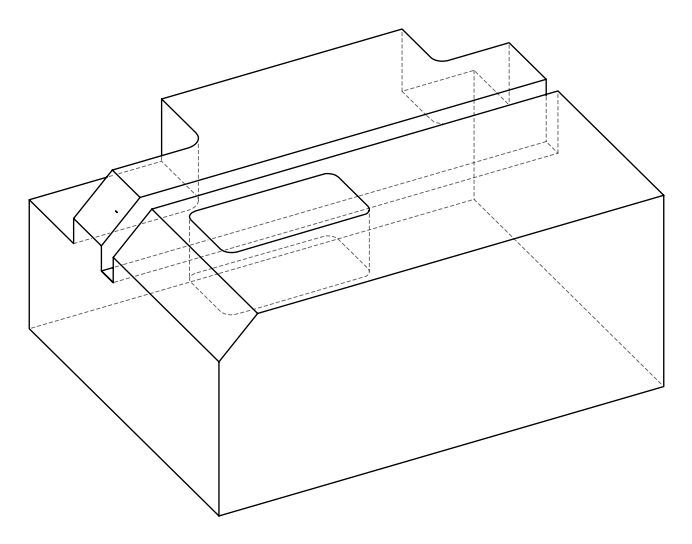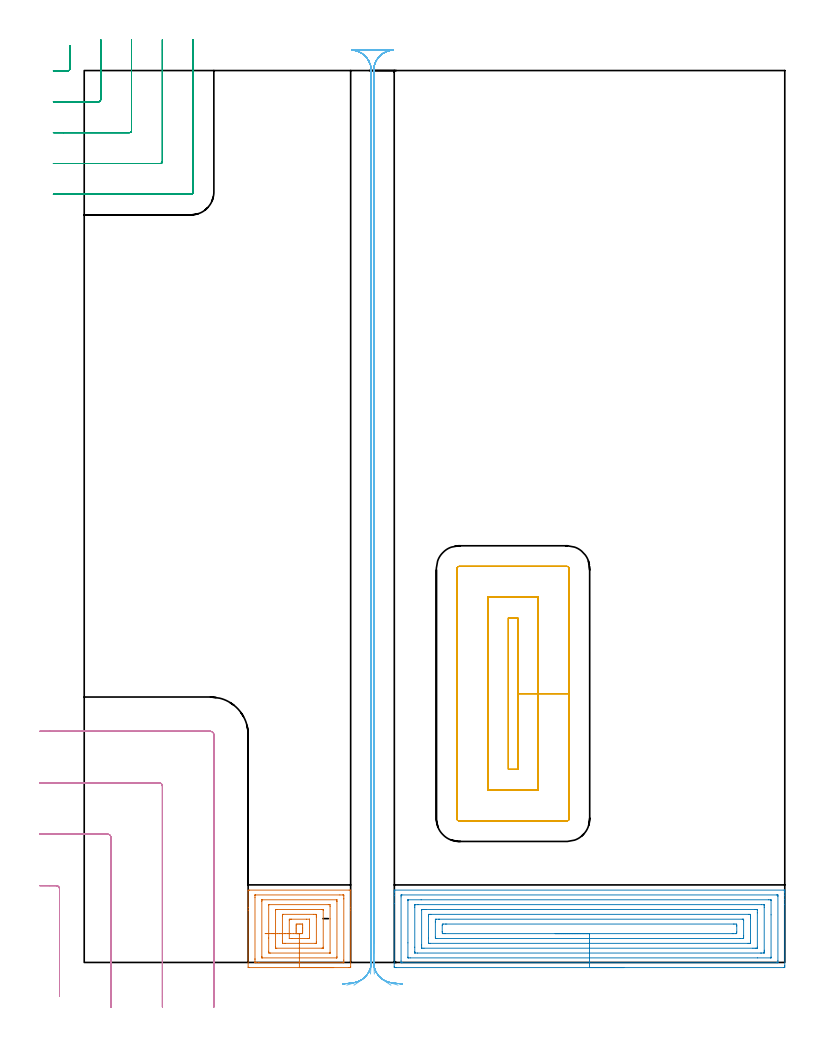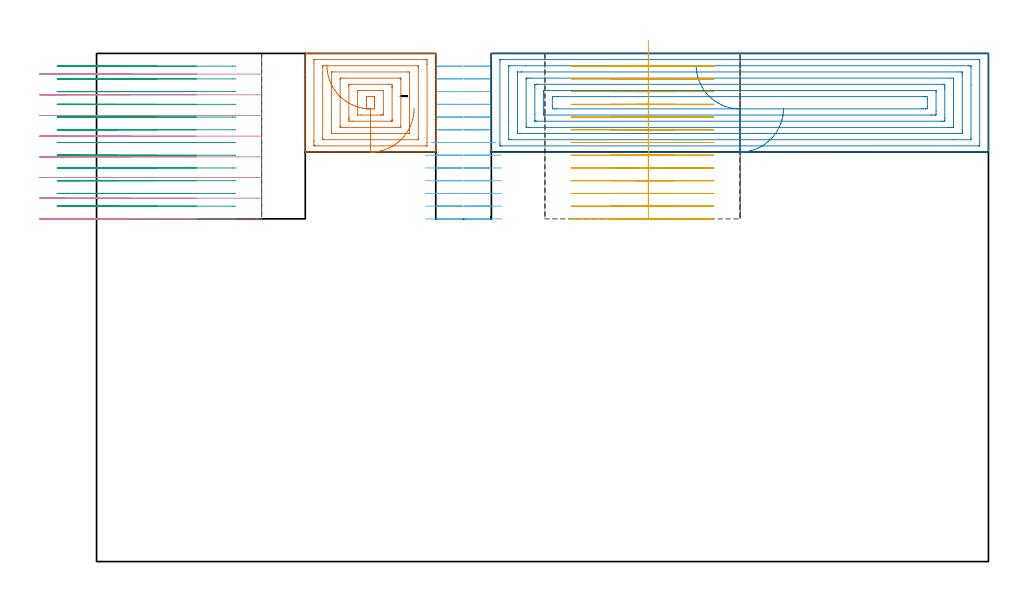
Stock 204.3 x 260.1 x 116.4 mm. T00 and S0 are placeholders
(PLAN: 6 operations, 3 tool changes, 52.4 min)
(1 AREA_MILL | FG_CHAMFER_SURFACE | UGT0205_001 | 2.35 min | 11789 mm3)
(2 AREA_MILL_1 | FG_CHAMFER_SURFACE_1 | UGT0205_001 | 7.72 min | 30004 mm3)
(3 MILL_CORNER_NOTCH_RECTANGULAR | CORNER_NOTCH_RECTANGULAR | NXT0201_011 | Follow Part, ap 3, ae 75% | 7.98 min | 59957 mm3)
(4 MILL_CORNER_NOTCH_RECTANGULAR_1 | CORNER_NOTCH_RECTANGULAR_1 | UGT0201_094 | Follow Part, ap 5, ae 75% | 6.23 min | 137162 mm3)
(5 MILL_RECTANGULAR_POCKET | POCKET_RECTANGULAR_STRAIGHT | NXT0201_011 | Follow Part, ap 3, ae 75% | 13.3 min | 144664 mm3)
(6 MILL_RECTANGULAR_SLOT | SLOT_RECTANGULAR | NXT0201_011 | Follow Part, ap 3, ae 75% | 14.81 min | 122191 mm3)
(TOOL UGT0205_001 | Chamfer Mill 20 x 3 x 45 deg. | D20 FL50 Z2)
(TOOL NXT0201_011 | ENDMILL 12mm [2P460-1200-NA 1630] | D12 FL38 Z6)
(TOOL UGT0201_094 | End mill 20 mm | D20 FL38 Z4)
(OP 1 AREA_MILL)
G17 G21 G94 G90
T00 M6
G54
G17 G0 G90 X72.75 Y-1.5 S1061 M3
G43 Z126.4 H0
Z103.8
G94 G1 X72.712 Z102.928 F250.
X72.598 Z102.063
X72.409 Z101.212
X72.147 Z100.38
X71.813 Z99.574
X71.41 Z98.8
X70.942 Z98.064
X70.41 Z97.372
X69.821 Z96.729
X69.178 Z96.14
X68.486 Z95.608
X67.75 Z95.14
X66.976 Z94.737
X66.17 Z94.403
X65.338 Z94.141
X64.487 Z93.952
X63.622 Z93.838
X62.75 Z93.8
X48.231
X47.936 Y-1.495 Z93.801
X47.81 Y-1.491 Z93.805
X47.8 Y-1.358 Z93.937
Y15.151 Z110.445
Y16.024 Z111.324
Y20.948 Z116.248
X47.81 Y21.093 Z116.393
X48.231 Y21.1 Z116.4
X77.269
X77.691 Y21.093 Z116.393
X77.694 Y21.069 Z116.369
X77.7 Y20.952 Z116.252
Y16.024 Z111.324
Y15.151 Z110.445
X77.699 Y-1.338 Z93.957
X77.695 Y-1.491 Z93.805
X77.269 Y-1.5 Z93.8
X62.75
Y-0.086 Z95.214
X50.945
X50.064 Y-0.085 Z95.215
X49.991 Y-0.083 Z95.217
X49.917 Y-0.079 Z95.221
X49.81 Y-0.069 Z95.231
X49.807 Y-0.011 Z95.289
X49.802 Y0.181 Z95.481
X49.8 Y0.881 Z96.181
Y1.074 Z96.374
Y18.912 Z114.212
X49.804 Y19.611 Z114.911
X49.807 Y19.658 Z114.958
X49.809 Y19.677 Z114.977
X49.844 Y19.68 Z114.98
X49.918 Y19.684 Z114.984
X49.991 Y19.685 Z114.985
X74.556 Y19.686 Z114.986
X75.436 Y19.685 Z114.985
X75.51 Y19.683 Z114.983
X75.582 Y19.679 Z114.979
X75.69 Y19.669 Z114.969
X75.693 Y19.611 Z114.911
X75.698 Y19.419 Z114.719
X75.7 Y18.719 Z114.019
Y18.526 Z113.826
Y0.688 Z95.988
X75.696 Y-0.011 Z95.289
X75.693 Y-0.058 Z95.242
X75.691 Y-0.077 Z95.223
X75.657 Y-0.08 Z95.22
X75.582 Y-0.084 Z95.216
X75.51 Y-0.085 Z95.215
X62.75 Y-0.086 Z95.214
Y1.328 Z96.628
X51.88 Y1.329 Z96.629
X51.84 Y1.331 Z96.631
X51.814 Y1.335 Z96.635
X51.81 Y1.368 Z96.668
X51.8 Y1.723 Z97.023
Y1.773 Z97.073
X51.801 Y17.827 Z113.127
X51.81 Y18.247 Z113.547
X51.814 Y18.265 Z113.565
X51.851 Y18.268 Z113.568
X51.929 Y18.271 Z113.571
X73.62
X73.66 Y18.268 Z113.568
X73.686 Y18.265 Z113.565
X73.69 Y18.232 Z113.532
X73.7 Y17.877 Z113.177
Y17.827 Z113.127
X73.699 Y1.773 Z97.073
X73.69 Y1.353 Z96.653
X73.687 Y1.335 Z96.635
X73.649 Y1.332 Z96.632
X73.572 Y1.329 Z96.629
X62.75 Y1.328 Z96.628
Y2.743 Z98.043
X54.313
X53.975 Y2.747 Z98.047
X53.815 Y2.75 Z98.05
X53.81 Y2.844 Z98.144
X53.802 Y3.262 Z98.562
X53.8 Y7.124 Z102.424
X53.801 Y16.64 Z111.94
X53.807 Y16.84 Z112.14
X53.81 Y16.851 Z112.151
X53.815 Y16.854 Z112.154
X53.838 Y16.856 Z112.156
X53.888 Y16.857 Z112.157
X53.989
X71.187
X71.525 Y16.853 Z112.153
X71.685 Y16.85 Z112.15
X71.69 Y16.756 Z112.056
X71.698 Y16.338 Z111.638
X71.7 Y12.696 Z107.996
X71.699 Y2.96 Z98.26
X71.693 Y2.76 Z98.06
X71.69 Y2.748 Z98.048
X71.685 Y2.746 Z98.046
X71.662 Y2.744 Z98.044
X71.612 Y2.743 Z98.043
X71.511
X62.75
Y4.157 Z99.457
X56.15
X55.862 Y4.159 Z99.459
X55.825 Y4.161 Z99.461
X55.812 Y4.163 Z99.463
X55.809 Y4.174 Z99.474
X55.804 Y4.236 Z99.536
X55.801 Y4.33 Z99.63
X55.8 Y4.449 Z99.749
X55.801 Y15.151 Z110.451
X55.803 Y15.329 Z110.629
X55.808 Y15.417 Z110.717
X55.81 Y15.434 Z110.734
X55.824 Y15.437 Z110.737
X55.865 Y15.44 Z110.74
X56.15 Y15.442 Z110.742
X69.35 Y15.443 Z110.743
X69.638 Y15.441 Z110.741
X69.675 Y15.439 Z110.739
X69.688 Y15.436 Z110.736
X69.691 Y15.426 Z110.726
X69.696 Y15.364 Z110.664
X69.699 Y15.27 Z110.57
X69.7 Y15.151 Z110.451
X69.699 Y4.449 Z99.749
X69.697 Y4.271 Z99.571
X69.692 Y4.183 Z99.483
X69.69 Y4.166 Z99.466
X69.677 Y4.163 Z99.463
X69.635 Y4.16 Z99.46
X69.35 Y4.158 Z99.458
X62.75 Y4.157 Z99.457
Y5.571 Z100.871
X58.562 Y5.572 Z100.872
X57.91 Y5.576 Z100.876
X57.827 Y5.578 Z100.878
X57.81 Y5.898 Z101.198
X57.802 Y6.121 Z101.421
X57.801 Y6.232 Z101.532
X57.8 Y6.344 Z101.644
X57.801 Y13.591 Z108.891
X57.804 Y13.814 Z109.114
X57.81 Y13.963 Z109.263
X57.818 Y14.023 Z109.323
X57.83 Y14.024 Z109.324
X57.91 Y14.027 Z109.327
X58.138 Y14.029 Z109.329
X66.938 Y14.028 Z109.328
X67.59 Y14.024 Z109.324
X67.673 Y14.022 Z109.322
X67.69 Y13.702 Z109.002
X67.698 Y13.479 Z108.779
X67.699 Y13.367 Z108.667
X67.7 Y13.256 Z108.556
X67.699 Y6.009 Z101.309
X67.696 Y5.786 Z101.086
X67.69 Y5.637 Z100.937
X67.682 Y5.577 Z100.877
X67.67 Y5.575 Z100.875
X67.59 Y5.573 Z100.873
X67.362 Y5.571 Z100.871
X62.75
Y6.985 Z102.285
X60.55
X59.807 Y6.986 Z102.286
X59.805 Y6.987 Z102.287
X59.801 Y6.991 Z102.291
X59.8 Y12.344 Z107.644
X59.804 Y12.476 Z107.776
X59.81 Y12.569 Z107.869
X59.826 Y12.608 Z107.908
X60.002 Y12.611 Z107.911
X60.276 Y12.614 Z107.914
X60.413 Y12.615 Z107.915
X64.813
X65.693 Y12.614 Z107.914
X65.695 Y12.613 Z107.913
X65.699 Y12.609 Z107.909
X65.7 Y7.256 Z102.556
X65.696 Y7.124 Z102.424
X65.69 Y7.031 Z102.331
X65.674 Y6.992 Z102.292
X65.499 Y6.989 Z102.289
X65.224 Y6.986 Z102.286
X65.087 Y6.985 Z102.285
X62.75
X62.752 Y8.401 Z103.701
X62.31
X61.928 Y8.404 Z103.704
X61.811 Y8.407 Z103.707
X61.804 Y8.529 Z103.829
X61.801 Y8.908 Z104.208
X61.8 Y9.425 Z104.725
Y9.8 Z105.1
X61.801 Y10.316 Z105.616
X61.807 Y10.692 Z105.992
X61.815 Y11.193 Z106.493
X62.31 Y11.197 Z106.497
X62.689 Y11.199 Z106.499
X63.19
X63.572 Y11.196 Z106.496
X63.689 Y11.193 Z106.493
X63.696 Y11.071 Z106.371
X63.699 Y10.692 Z105.992
X63.7 Y10.175 Z105.475
Y9.8 Z105.1
X63.699 Y9.284 Z104.584
X63.694 Y8.908 Z104.208
X63.685 Y8.407 Z103.707
X63.19 Y8.403 Z103.703
X62.811 Y8.401 Z103.701
X62.752
X61.88 Y8.402 Z103.74
X61.015 Y8.403 Z103.855
X60.164 Y8.404 Z104.045
X59.332 Y8.405 Z104.308
X58.527 Y8.406 Z104.643
X57.753 Y8.407 Z105.046
X57.018 Y8.408 Z105.516
X56.327 Z106.048
X55.684 Y8.409 Z106.638
X55.096 Y8.41 Z107.282
X54.565 Z107.975
X54.097 Y8.411 Z108.711
X53.696 Y8.412 Z109.485
X53.363 Z110.292
X53.101 Z111.124
X52.914 Z111.976
X52.801 Y8.413 Z112.841
X52.764 Z113.713
G0 Z126.4
M5
M2
(OP 2 AREA_MILL_1)
G17 G21 G94 G90
T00 M6
G54
G17 G0 G90 X157.35 Y-1.5 S1061 M3
G43 Z126.4 H0
Z103.8
G94 G1 X157.312 Z102.928 F250.
X157.198 Z102.063
X157.009 Z101.212
X156.747 Z100.38
X156.413 Z99.574
X156.01 Z98.8
X155.542 Z98.064
X155.01 Z97.372
X154.421 Z96.729
X153.778 Z96.14
X153.086 Z95.608
X152.35 Z95.14
X151.576 Z94.737
X150.77 Z94.403
X149.938 Z94.141
X149.087 Z93.952
X148.222 Z93.838
X147.35 Z93.8
X91.027
X90.729 Y-1.497 Z93.802
X90.41 Y-1.492 Z93.806
X90.4 Y-1.169 Z94.129
Y17.201 Z112.497
Y19.611 Z114.906
Y20.33 Z115.63
Y20.618 Z115.918
X90.407 Y21.041 Z116.333
X90.41 Y21.097 Z116.388
X90.58 Y21.1 Z116.4
X204.12
X204.291 Y21.097 Z116.388
X204.295 Y21.074 Z116.365
X204.298 Y21.04 Z116.331
X204.3 Y20.618 Z115.918
Y20.33 Z115.629
Y19.611 Z114.906
Y18.359 Z113.656
Y16.935 Z112.231
Y-0.903 Z94.395
X204.298 Y-1.171 Z94.127
X204.29 Y-1.492 Z93.806
X203.968 Y-1.499 Z93.799
X147.35 Y-1.5 Z93.8
Y-0.086 Z95.214
X92.74
X92.589 Y-0.085 Z95.215
X92.489 Y-0.082 Z95.218
X92.416 Y-0.079 Z95.221
X92.41 Y-0.068 Z95.232
X92.406 Y-0.011 Z95.289
X92.401 Y0.403 Z95.703
Y19.132 Z114.432
X92.407 Y19.611 Z114.911
X92.41 Y19.661 Z114.961
X92.421 Y19.679 Z114.979
X92.515 Y19.682 Z114.982
X92.665 Y19.685 Z114.985
X201.96 Y19.686 Z114.986
X202.11 Y19.685 Z114.985
X202.21 Y19.682 Z114.982
X202.284 Y19.679 Z114.979
X202.29 Y19.668 Z114.968
X202.294 Y19.611 Z114.911
X202.299 Y19.197 Z114.497
Y0.467 Z95.767
X202.293 Y-0.011 Z95.289
X202.29 Y-0.061 Z95.239
X202.279 Y-0.079 Z95.221
X202.186 Y-0.082 Z95.218
X202.035 Y-0.085 Z95.215
X147.35 Y-0.086 Z95.214
Y1.328 Z96.628
X95.049
X94.603 Y1.33 Z96.63
X94.455 Y1.332 Z96.632
X94.411 Y1.335 Z96.635
X94.405 Y1.435 Z96.735
X94.401 Y1.57 Z96.87
X94.4 Y5.716 Z101.016
X94.401 Y18.028 Z113.328
X94.41 Y18.232 Z113.532
X94.417 Y18.265 Z113.565
X94.437 Y18.268 Z113.568
X94.492 Y18.27 Z113.57
X98.251 Y18.271 Z113.571
X199.651
X200.097 Y18.27 Z113.57
X200.245 Y18.267 Z113.567
X200.289 Y18.265 Z113.565
X200.295 Y18.165 Z113.465
X200.299 Y18.03 Z113.33
X200.3 Y13.884 Z109.184
X200.299 Y1.571 Z96.871
X200.29 Y1.368 Z96.668
X200.283 Y1.334 Z96.634
X200.263 Y1.332 Z96.632
X200.208 Y1.329 Z96.629
X196.38 Y1.328 Z96.628
X147.35
Y2.743 Z98.043
X97.207
X96.459 Y2.748 Z98.048
X96.421 Y2.749 Z98.049
X96.41 Y2.785 Z98.085
X96.405 Y2.893 Z98.193
X96.402 Y3.112 Z98.412
X96.4 Y4.449 Z99.749
Y16.034 Z111.334
X96.402 Y16.485 Z111.785
X96.406 Y16.705 Z112.005
X96.41 Y16.815 Z112.115
X96.423 Y16.851 Z112.151
X96.474 Y16.853 Z112.153
X97.285 Y16.857 Z112.157
X97.363
X197.493
X198.241 Y16.852 Z112.152
X198.279 Y16.851 Z112.151
X198.29 Y16.815 Z112.115
X198.295 Y16.706 Z112.006
X198.298 Y16.488 Z111.788
X198.3 Y16.052 Z111.352
Y3.565 Z98.865
X198.298 Y3.115 Z98.415
X198.294 Y2.894 Z98.194
X198.29 Y2.785 Z98.085
X198.277 Y2.749 Z98.049
X198.226 Y2.747 Z98.047
X197.415 Y2.743 Z98.043
X197.337
X147.35
Y4.157 Z99.457
X99.073 Y4.158 Z99.458
X98.468 Y4.161 Z99.461
X98.425 Y4.164 Z99.464
X98.41 Y4.17 Z99.47
X98.404 Y4.225 Z99.525
X98.402 Y4.449 Z99.749
X98.4 Y5.12 Z100.42
X98.401 Y15.151 Z110.451
X98.405 Y15.319 Z110.619
X98.41 Y15.402 Z110.702
X98.414 Y15.436 Z110.736
X98.489 Y15.438 Z110.738
X98.782 Y15.442 Z110.742
X99.073 Y15.443 Z110.743
X99.675
X195.627 Y15.442 Z110.742
X196.232 Y15.439 Z110.739
X196.275 Y15.436 Z110.736
X196.29 Y15.43 Z110.73
X196.296 Y15.375 Z110.675
X196.298 Y15.151 Z110.451
X196.3 Y14.48 Z109.78
X196.299 Y4.449 Z99.749
X196.295 Y4.281 Z99.581
X196.29 Y4.197 Z99.497
X196.286 Y4.164 Z99.464
X196.211 Y4.162 Z99.462
X195.918 Y4.158 Z99.458
X195.627 Y4.157 Z99.457
X195.025
X147.35
Y5.571 Z100.871
X100.861 Y5.572 Z100.872
X100.629 Y5.573 Z100.873
X100.482 Y5.576 Z100.876
X100.416 Y5.578 Z100.878
X100.41 Y5.614 Z100.914
X100.403 Y5.798 Z101.098
X100.4 Y7.124 Z102.424
X100.401 Y13.367 Z108.667
X100.403 Y13.825 Z109.125
X100.41 Y13.981 Z109.281
X100.415 Y14.022 Z109.322
X100.448 Y14.024 Z109.324
X100.53 Y14.026 Z109.326
X100.861 Y14.028 Z109.328
X101.093 Y14.029 Z109.329
X193.839 Y14.028 Z109.328
X194.071 Y14.027 Z109.327
X194.218 Y14.024 Z109.324
X194.284 Y14.022 Z109.322
X194.29 Y13.986 Z109.286
X194.297 Y13.802 Z109.102
X194.299 Y13.367 Z108.667
X194.3 Y12.907 Z108.207
X194.299 Y6.232 Z101.532
X194.297 Y5.775 Z101.075
X194.29 Y5.619 Z100.919
X194.285 Y5.577 Z100.877
X194.252 Y5.576 Z100.876
X194.17 Y5.574 Z100.874
X193.839 Y5.572 Z100.872
X193.608 Y5.571 Z100.871
X147.35
Y6.985 Z102.285
X102.789
X102.649 Y6.986 Z102.286
X102.51 Y6.989 Z102.289
X102.425 Y6.992 Z102.292
X102.41 Y7.042 Z102.342
X102.406 Y7.124 Z102.424
X102.401 Y7.372 Z102.672
Y11.832 Z107.132
X102.407 Y12.476 Z107.776
X102.41 Y12.594 Z107.894
X102.516 Y12.608 Z107.908
X102.649 Y12.61 Z107.91
X103.404 Y12.614 Z107.914
X103.543 Y12.615 Z107.915
X191.911 Y12.614 Z107.914
X192.051 Y12.613 Z107.913
X192.19 Y12.611 Z107.911
X192.275 Y12.608 Z107.908
X192.29 Y12.558 Z107.858
X192.294 Y12.476 Z107.776
X192.299 Y12.228 Z107.528
Y7.768 Z103.068
X192.293 Y7.124 Z102.424
X192.29 Y7.006 Z102.306
X192.184 Y6.992 Z102.292
X192.051 Y6.989 Z102.289
X191.296 Y6.985 Z102.285
X191.157
X147.35
Y8.399 Z103.699
X105.331 Y8.4 Z103.7
X104.945 Y8.401 Z103.701
X104.437 Y8.407 Z103.707
X104.402 Y8.908 Z104.208
X104.401 Y8.945 Z104.245
Y10.728 Z106.028
X104.437 Y11.193 Z106.493
X104.824 Y11.198 Z106.498
X105.331 Y11.2 Z106.5
X105.716
X189.369
X189.755 Y11.199 Z106.499
X190.263 Y11.193 Z106.493
X190.298 Y10.692 Z105.992
X190.299 Y10.655 Z105.955
Y8.872 Z104.172
X190.263 Y8.407 Z103.707
X189.876 Y8.402 Z103.702
X189.369 Y8.4 Z103.7
X188.984 Y8.399 Z103.699
X147.35
X146.478 Z103.738
X145.614 Z103.851
X144.762 Z104.04
X143.93 Z104.303
X143.124 Z104.636
X142.35 Z105.039
X141.614 Z105.508
X140.922 Z106.039
X140.279 Z106.628
X139.69 Z107.272
X139.158 Z107.964
X138.69 Z108.699
X138.287 Z109.473
X137.953 Z110.279
X137.691 Z111.111
X137.502 Z111.963
X137.388 Z112.828
X137.35 Z113.699
G0 Z126.4
M5
M2
(OP 3 MILL_CORNER_NOTCH_RECTANGULAR)
G17 G21 G94 G90
T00 M6
G54
G17 G0 G90 X-9. Y260. S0 M3
G43 Z126.4 H1
Z113.485
G94 G1 X-6. F250.
X-4.797
G3 X-4.2 Y260.597 R0.6
G1 Y264.385
Y267.385
G0 Z126.4
X-9. Y251.
Z113.485
G1 X-6.
X4.203 F500.
G3 X4.8 Y251.597 R0.6
G1 Y266.1
Y269.1 F250.
G0 Z126.4
X-9. Y242.
Z113.485
G1 X-6.
X13.203 F500.
G3 X13.8 Y242.597 R0.6
G1 Y266.1
Y269.1 F250.
G0 Z126.4
X-9. Y233.
Z113.485
G1 X-6.
X22.203 F500.
G3 X22.8 Y233.597 R0.6
G1 Y266.1
Y269.1 F250.
G0 Z126.4
X-9. Y224.
Z113.485
G1 X-6.
X31.1 F500.
G3 X31.8 Y224.7 R0.7
G1 Y266.1
Y269.1 F250.
G0 Z126.4
X-9. Y260.
Z110.569
G1 X-6.
X-4.797
G3 X-4.2 Y260.597 R0.6
G1 Y264.385
Y267.385
G0 Z126.4
X-9. Y251.
Z110.569
G1 X-6.
X4.203 F500.
G3 X4.8 Y251.597 R0.6
G1 Y266.1
Y269.1 F250.
G0 Z126.4
X-9. Y242.
Z110.569
G1 X-6.
X13.203 F500.
G3 X13.8 Y242.597 R0.6
G1 Y266.1
Y269.1 F250.
G0 Z126.4
X-9. Y233.
Z110.569
G1 X-6.
X22.203 F500.
G3 X22.8 Y233.597 R0.6
G1 Y266.1
Y269.1 F250.
G0 Z126.4
X-9. Y224.
Z110.569
G1 X-6.
X31.1 F500.
G3 X31.8 Y224.7 R0.7
G1 Y266.1
Y269.1 F250.
G0 Z126.4
X-9. Y260.
Z107.654
G1 X-6.
X-4.797
G3 X-4.2 Y260.597 R0.6
G1 Y264.385
Y267.385
G0 Z126.4
X-9. Y251.
Z107.654
G1 X-6.
X4.203 F500.
G3 X4.8 Y251.597 R0.6
G1 Y266.1
Y269.1 F250.
G0 Z126.4
X-9. Y242.
Z107.654
G1 X-6.
X13.203 F500.
G3 X13.8 Y242.597 R0.6
G1 Y266.1
Y269.1 F250.
G0 Z126.4
X-9. Y233.
Z107.654
G1 X-6.
X22.203 F500.
G3 X22.8 Y233.597 R0.6
G1 Y266.1
Y269.1 F250.
G0 Z126.4
X-9. Y224.
Z107.654
G1 X-6.
X31.1 F500.
G3 X31.8 Y224.7 R0.7
G1 Y266.1
Y269.1 F250.
G0 Z126.4
X-9. Y260.
Z104.738
G1 X-6.
X-4.797
G3 X-4.2 Y260.597 R0.6
G1 Y264.385
Y267.385
G0 Z126.4
X-9. Y251.
Z104.738
G1 X-6.
X4.203 F500.
G3 X4.8 Y251.597 R0.6
G1 Y266.1
Y269.1 F250.
G0 Z126.4
X-9. Y242.
Z104.738
G1 X-6.
X13.203 F500.
G3 X13.8 Y242.597 R0.6
G1 Y266.1
Y269.1 F250.
G0 Z126.4
X-9. Y233.
Z104.738
G1 X-6.
X22.203 F500.
G3 X22.8 Y233.597 R0.6
G1 Y266.1
Y269.1 F250.
G0 Z126.4
X-9. Y224.
Z104.738
G1 X-6.
X31.1 F500.
G3 X31.8 Y224.7 R0.7
G1 Y266.1
Y269.1 F250.
G0 Z126.4
X-9. Y260.
Z101.823
G1 X-6.
X-4.797
G3 X-4.2 Y260.597 R0.6
G1 Y264.385
Y267.385
G0 Z126.4
X-9. Y251.
Z101.823
G1 X-6.
X4.203 F500.
G3 X4.8 Y251.597 R0.6
G1 Y266.1
Y269.1 F250.
G0 Z126.4
X-9. Y242.
Z101.823
G1 X-6.
X13.203 F500.
G3 X13.8 Y242.597 R0.6
G1 Y266.1
Y269.1 F250.
G0 Z126.4
X-9. Y233.
Z101.823
G1 X-6.
X22.203 F500.
G3 X22.8 Y233.597 R0.6
G1 Y266.1
Y269.1 F250.
G0 Z126.4
X-9. Y224.
Z101.823
G1 X-6.
X31.1 F500.
G3 X31.8 Y224.7 R0.7
G1 Y266.1
Y269.1 F250.
G0 Z126.4
X-9. Y260.
Z98.908
G1 X-6.
X-4.797
G3 X-4.2 Y260.597 R0.6
G1 Y264.385
Y267.385
G0 Z126.4
X-9. Y251.
Z98.908
G1 X-6.
X4.203 F500.
G3 X4.8 Y251.597 R0.6
G1 Y266.1
Y269.1 F250.
G0 Z126.4
X-9. Y242.
Z98.908
G1 X-6.
X13.203 F500.
G3 X13.8 Y242.597 R0.6
G1 Y266.1
Y269.1 F250.
G0 Z126.4
X-9. Y233.
Z98.908
G1 X-6.
X22.203 F500.
G3 X22.8 Y233.597 R0.6
G1 Y266.1
Y269.1 F250.
G0 Z126.4
X-9. Y224.
Z98.908
G1 X-6.
X31.1 F500.
G3 X31.8 Y224.7 R0.7
G1 Y266.1
Y269.1 F250.
G0 Z126.4
X-9. Y260.
Z95.992
G1 X-6.
X-4.797
G3 X-4.2 Y260.597 R0.6
G1 Y264.385
Y267.385
G0 Z126.4
X-9. Y251.
Z95.992
G1 X-6.
X4.203 F500.
G3 X4.8 Y251.597 R0.6
G1 Y266.1
Y269.1 F250.
G0 Z126.4
X-9. Y242.
Z95.992
G1 X-6.
X13.203 F500.
G3 X13.8 Y242.597 R0.6
G1 Y266.1
Y269.1 F250.
G0 Z126.4
X-9. Y233.
Z95.992
G1 X-6.
X22.203 F500.
G3 X22.8 Y233.597 R0.6
G1 Y266.1
Y269.1 F250.
G0 Z126.4
X-9. Y224.
Z95.992
G1 X-6.
X31.1 F500.
G3 X31.8 Y224.7 R0.7
G1 Y266.1
Y269.1 F250.
G0 Z126.4
X-9. Y260.
Z93.077
G1 X-6.
X-4.797
G3 X-4.2 Y260.597 R0.6
G1 Y264.385
Y267.385
G0 Z126.4
X-9. Y251.
Z93.077
G1 X-6.
X4.203 F500.
G3 X4.8 Y251.597 R0.6
G1 Y266.1
Y269.1 F250.
G0 Z126.4
X-9. Y242.
Z93.077
G1 X-6.
X13.203 F500.
G3 X13.8 Y242.597 R0.6
G1 Y266.1
Y269.1 F250.
G0 Z126.4
X-9. Y233.
Z93.077
G1 X-6.
X22.203 F500.
G3 X22.8 Y233.597 R0.6
G1 Y266.1
Y269.1 F250.
G0 Z126.4
X-9. Y224.
Z93.077
G1 X-6.
X31.1 F500.
G3 X31.8 Y224.7 R0.7
G1 Y266.1
Y269.1 F250.
G0 Z126.4
X-9. Y260.
Z90.162
G1 X-6.
X-4.797
G3 X-4.2 Y260.597 R0.6
G1 Y264.385
Y267.385
G0 Z126.4
X-9. Y251.
Z90.162
G1 X-6.
X4.203 F500.
G3 X4.8 Y251.597 R0.6
G1 Y266.1
Y269.1 F250.
G0 Z126.4
X-9. Y242.
Z90.162
G1 X-6.
X13.203 F500.
G3 X13.8 Y242.597 R0.6
G1 Y266.1
Y269.1 F250.
G0 Z126.4
X-9. Y233.
Z90.162
G1 X-6.
X22.203 F500.
G3 X22.8 Y233.597 R0.6
G1 Y266.1
Y269.1 F250.
G0 Z126.4
X-9. Y224.
Z90.162
G1 X-6.
X31.1 F500.
G3 X31.8 Y224.7 R0.7
G1 Y266.1
Y269.1 F250.
G0 Z126.4
X-9. Y260.
Z87.246
G1 X-6.
X-4.797
G3 X-4.2 Y260.597 R0.6
G1 Y264.385
Y267.385
G0 Z126.4
X-9. Y251.
Z87.246
G1 X-6.
X4.203 F500.
G3 X4.8 Y251.597 R0.6
G1 Y266.1
Y269.1 F250.
G0 Z126.4
X-9. Y242.
Z87.246
G1 X-6.
X13.203 F500.
G3 X13.8 Y242.597 R0.6
G1 Y266.1
Y269.1 F250.
G0 Z126.4
X-9. Y233.
Z87.246
G1 X-6.
X22.203 F500.
G3 X22.8 Y233.597 R0.6
G1 Y266.1
Y269.1 F250.
G0 Z126.4
X-9. Y224.
Z87.246
G1 X-6.
X31.1 F500.
G3 X31.8 Y224.7 R0.7
G1 Y266.1
Y269.1 F250.
G0 Z126.4
X-9. Y260.
Z84.331
G1 X-6.
X-4.797
G3 X-4.2 Y260.597 R0.6
G1 Y264.385
Y267.385
G0 Z126.4
X-9. Y251.
Z84.331
G1 X-6.
X4.203 F500.
G3 X4.8 Y251.597 R0.6
G1 Y266.1
Y269.1 F250.
G0 Z126.4
X-9. Y242.
Z84.331
G1 X-6.
X13.203 F500.
G3 X13.8 Y242.597 R0.6
G1 Y266.1
Y269.1 F250.
G0 Z126.4
X-9. Y233.
Z84.331
G1 X-6.
X22.203 F500.
G3 X22.8 Y233.597 R0.6
G1 Y266.1
Y269.1 F250.
G0 Z126.4
X-9. Y224.
Z84.331
G1 X-6.
X31.1 F500.
G3 X31.8 Y224.7 R0.7
G1 Y266.1
Y269.1 F250.
G0 Z126.4
X-9. Y260.
Z81.415
G1 X-6.
X-4.797
G3 X-4.2 Y260.597 R0.6
G1 Y264.385
Y267.385
G0 Z126.4
X-9. Y251.
Z81.415
G1 X-6.
X4.203 F500.
G3 X4.8 Y251.597 R0.6
G1 Y266.1
Y269.1 F250.
G0 Z126.4
X-9. Y242.
Z81.415
G1 X-6.
X13.203 F500.
G3 X13.8 Y242.597 R0.6
G1 Y266.1
Y269.1 F250.
G0 Z126.4
X-9. Y233.
Z81.415
G1 X-6.
X22.203 F500.
G3 X22.8 Y233.597 R0.6
G1 Y266.1
Y269.1 F250.
G0 Z126.4
X-9. Y224.
Z81.415
G1 X-6.
X31.1 F500.
G3 X31.8 Y224.7 R0.7
G1 Y266.1
Y269.1 F250.
G0 Z126.4
X-9. Y260.
Z78.5
G1 X-6.
X-4.797
G3 X-4.2 Y260.597 R0.6
G1 Y264.385
Y267.385
G0 Z126.4
X-9. Y251.
Z78.5
G1 X-6.
X4.203 F500.
G3 X4.8 Y251.597 R0.6
G1 Y266.1
Y269.1 F250.
G0 Z126.4
X-9. Y242.
Z78.5
G1 X-6.
X13.203 F500.
G3 X13.8 Y242.597 R0.6
G1 Y266.1
Y269.1 F250.
G0 Z126.4
X-9. Y233.
Z78.5
G1 X-6.
X22.203 F500.
G3 X22.8 Y233.597 R0.6
G1 Y266.1
Y269.1 F250.
G0 Z126.4
X-9. Y224.
Z78.5
G1 X-6.
X31.1 F500.
G3 X31.8 Y224.7 R0.7
G1 Y266.1
Y269.1 F250.
G0 Z126.4
M5
M2
(OP 4 MILL_CORNER_NOTCH_RECTANGULAR_1)
G17 G21 G94 G90
T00 M6
G54
G17 G0 G90 X-7.2 Y-9.94 S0 M3
G43 Z126.4 H0
Z111.662
G94 G1 Y-6.94 F250.
Y21.405 F500.
G3 X-8.195 Y22.4 R1.
G1 X-10.
X-13. F250.
G0 Z126.4
X7.8 Y-13.
Z111.662
G1 Y-10.
Y36.404 F500.
G3 X6.804 Y37.4 R1.
G1 X-10.
X-13. F250.
G0 Z126.4
X22.8 Y-13.
Z111.662
G1 Y-10.
Y51.404 F500.
G3 X21.804 Y52.4 R1.
G1 X-10.
X-13. F250.
G0 Z126.4
X37.8 Y-13.
Z111.662
G1 Y-10.
Y66.404 F500.
G3 X36.804 Y67.4 R1.
G1 X-10.
X-13. F250.
G0 Z126.4
X-7.2 Y-9.94
Z106.925
G1 Y-6.94
Y21.405 F500.
G3 X-8.195 Y22.4 R1.
G1 X-10.
X-13. F250.
G0 Z126.4
X7.8 Y-13.
Z106.925
G1 Y-10.
Y36.404 F500.
G3 X6.804 Y37.4 R1.
G1 X-10.
X-13. F250.
G0 Z126.4
X22.8 Y-13.
Z106.925
G1 Y-10.
Y51.404 F500.
G3 X21.804 Y52.4 R1.
G1 X-10.
X-13. F250.
G0 Z126.4
X37.8 Y-13.
Z106.925
G1 Y-10.
Y66.404 F500.
G3 X36.804 Y67.4 R1.
G1 X-10.
X-13. F250.
G0 Z126.4
X-7.2 Y-9.94
Z102.187
G1 Y-6.94
Y21.405 F500.
G3 X-8.195 Y22.4 R1.
G1 X-10.
X-13. F250.
G0 Z126.4
X7.8 Y-13.
Z102.187
G1 Y-10.
Y36.404 F500.
G3 X6.804 Y37.4 R1.
G1 X-10.
X-13. F250.
G0 Z126.4
X22.8 Y-13.
Z102.187
G1 Y-10.
Y51.404 F500.
G3 X21.804 Y52.4 R1.
G1 X-10.
X-13. F250.
G0 Z126.4
X37.8 Y-13.
Z102.187
G1 Y-10.
Y66.404 F500.
G3 X36.804 Y67.4 R1.
G1 X-10.
X-13. F250.
G0 Z126.4
X-7.2 Y-9.94
Z97.45
G1 Y-6.94
Y21.405 F500.
G3 X-8.195 Y22.4 R1.
G1 X-10.
X-13. F250.
G0 Z126.4
X7.8 Y-13.
Z97.45
G1 Y-10.
Y36.404 F500.
G3 X6.804 Y37.4 R1.
G1 X-10.
X-13. F250.
G0 Z126.4
X22.8 Y-13.
Z97.45
G1 Y-10.
Y51.404 F500.
G3 X21.804 Y52.4 R1.
G1 X-10.
X-13. F250.
G0 Z126.4
X37.8 Y-13.
Z97.45
G1 Y-10.
Y66.404 F500.
G3 X36.804 Y67.4 R1.
G1 X-10.
X-13. F250.
G0 Z126.4
X-7.2 Y-9.94
Z92.712
G1 Y-6.94
Y21.405 F500.
G3 X-8.195 Y22.4 R1.
G1 X-10.
X-13. F250.
G0 Z126.4
X7.8 Y-13.
Z92.712
G1 Y-10.
Y36.404 F500.
G3 X6.804 Y37.4 R1.
G1 X-10.
X-13. F250.
G0 Z126.4
X22.8 Y-13.
Z92.712
G1 Y-10.
Y51.404 F500.
G3 X21.804 Y52.4 R1.
G1 X-10.
X-13. F250.
G0 Z126.4
X37.8 Y-13.
Z92.712
G1 Y-10.
Y66.404 F500.
G3 X36.804 Y67.4 R1.
G1 X-10.
X-13. F250.
G0 Z126.4
X-7.2 Y-9.94
Z87.975
G1 Y-6.94
Y21.405 F500.
G3 X-8.195 Y22.4 R1.
G1 X-10.
X-13. F250.
G0 Z126.4
X7.8 Y-13.
Z87.975
G1 Y-10.
Y36.404 F500.
G3 X6.804 Y37.4 R1.
G1 X-10.
X-13. F250.
G0 Z126.4
X22.8 Y-13.
Z87.975
G1 Y-10.
Y51.404 F500.
G3 X21.804 Y52.4 R1.
G1 X-10.
X-13. F250.
G0 Z126.4
X37.8 Y-13.
Z87.975
G1 Y-10.
Y66.404 F500.
G3 X36.804 Y67.4 R1.
G1 X-10.
X-13. F250.
G0 Z126.4
X-7.2 Y-9.94
Z83.237
G1 Y-6.94
Y21.405 F500.
G3 X-8.195 Y22.4 R1.
G1 X-10.
X-13. F250.
G0 Z126.4
X7.8 Y-13.
Z83.237
G1 Y-10.
Y36.404 F500.
G3 X6.804 Y37.4 R1.
G1 X-10.
X-13. F250.
G0 Z126.4
X22.8 Y-13.
Z83.237
G1 Y-10.
Y51.404 F500.
G3 X21.804 Y52.4 R1.
G1 X-10.
X-13. F250.
G0 Z126.4
X37.8 Y-13.
Z83.237
G1 Y-10.
Y66.404 F500.
G3 X36.804 Y67.4 R1.
G1 X-10.
X-13. F250.
G0 Z126.4
X-7.2 Y-9.94
Z78.5
G1 Y-6.94
Y21.405 F500.
G3 X-8.195 Y22.4 R1.
G1 X-10.
X-13. F250.
G0 Z126.4
X7.8 Y-13.
Z78.5
G1 Y-10.
Y36.404 F500.
G3 X6.804 Y37.4 R1.
G1 X-10.
X-13. F250.
G0 Z126.4
X22.8 Y-13.
Z78.5
G1 Y-10.
Y51.404 F500.
G3 X21.804 Y52.4 R1.
G1 X-10.
X-13. F250.
G0 Z126.4
X37.8 Y-13.
Z78.5
G1 Y-10.
Y66.404 F500.
G3 X36.804 Y67.4 R1.
G1 X-10.
X-13. F250.
G0 Z126.4
M5
M2
(OP 5 MILL_RECTANGULAR_POCKET)
G17 G21 G94 G90
T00 M6
G54
G17 G0 G90 X126.4 Y56.324 S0 M3
G43 Z126.4 H1
Z119.4
G94 G1 Y78.4 Z113.485 F250.
Y100.5 F500.
X123.7
Y56.3
X126.4
Y78.4
X132.4
Y106.5
X117.7
Y50.3
X132.4
Y78.4
X141.4
Y114.9
G3 X140.8 Y115.5 R0.6
G1 X109.3
G3 X108.7 Y114.9 R0.6
G1 Y41.9
G3 X109.3 Y41.3 R0.6
G1 X140.8
G3 X141.4 Y41.9 R0.6
G1 Y78.4
Y79.4
G0 X126.4 Y56.324 Z116.485
G1 Y78.4 Z110.569 F250.
Y100.5 F500.
X123.7
Y56.3
X126.4
Y78.4
X132.4
Y106.5
X117.7
Y50.3
X132.4
Y78.4
X141.4
Y114.9
G3 X140.8 Y115.5 R0.6
G1 X109.3
G3 X108.7 Y114.9 R0.6
G1 Y41.9
G3 X109.3 Y41.3 R0.6
G1 X140.8
G3 X141.4 Y41.9 R0.6
G1 Y78.4
Y79.4
G0 X126.4 Y56.324 Z113.569
G1 Y78.4 Z107.654 F250.
Y100.5 F500.
X123.7
Y56.3
X126.4
Y78.4
X132.4
Y106.5
X117.7
Y50.3
X132.4
Y78.4
X141.4
Y114.9
G3 X140.8 Y115.5 R0.6
G1 X109.3
G3 X108.7 Y114.9 R0.6
G1 Y41.9
G3 X109.3 Y41.3 R0.6
G1 X140.8
G3 X141.4 Y41.9 R0.6
G1 Y78.4
Y79.4
G0 X126.4 Y56.324 Z110.654
G1 Y78.4 Z104.738 F250.
Y100.5 F500.
X123.7
Y56.3
X126.4
Y78.4
X132.4
Y106.5
X117.7
Y50.3
X132.4
Y78.4
X141.4
Y114.9
G3 X140.8 Y115.5 R0.6
G1 X109.3
G3 X108.7 Y114.9 R0.6
G1 Y41.9
G3 X109.3 Y41.3 R0.6
G1 X140.8
G3 X141.4 Y41.9 R0.6
G1 Y78.4
Y79.4
G0 X126.4 Y56.324 Z107.738
G1 Y78.4 Z101.823 F250.
Y100.5 F500.
X123.7
Y56.3
X126.4
Y78.4
X132.4
Y106.5
X117.7
Y50.3
X132.4
Y78.4
X141.4
Y114.9
G3 X140.8 Y115.5 R0.6
G1 X109.3
G3 X108.7 Y114.9 R0.6
G1 Y41.9
G3 X109.3 Y41.3 R0.6
G1 X140.8
G3 X141.4 Y41.9 R0.6
G1 Y78.4
Y79.4
G0 X126.4 Y56.324 Z104.823
G1 Y78.4 Z98.908 F250.
Y100.5 F500.
X123.7
Y56.3
X126.4
Y78.4
X132.4
Y106.5
X117.7
Y50.3
X132.4
Y78.4
X141.4
Y114.9
G3 X140.8 Y115.5 R0.6
G1 X109.3
G3 X108.7 Y114.9 R0.6
G1 Y41.9
G3 X109.3 Y41.3 R0.6
G1 X140.8
G3 X141.4 Y41.9 R0.6
G1 Y78.4
Y79.4
G0 X126.4 Y56.324 Z101.908
G1 Y78.4 Z95.992 F250.
Y100.5 F500.
X123.7
Y56.3
X126.4
Y78.4
X132.4
Y106.5
X117.7
Y50.3
X132.4
Y78.4
X141.4
Y114.9
G3 X140.8 Y115.5 R0.6
G1 X109.3
G3 X108.7 Y114.9 R0.6
G1 Y41.9
G3 X109.3 Y41.3 R0.6
G1 X140.8
G3 X141.4 Y41.9 R0.6
G1 Y78.4
Y79.4
G0 X126.4 Y56.324 Z98.992
G1 Y78.4 Z93.077 F250.
Y100.5 F500.
X123.7
Y56.3
X126.4
Y78.4
X132.4
Y106.5
X117.7
Y50.3
X132.4
Y78.4
X141.4
Y114.9
G3 X140.8 Y115.5 R0.6
G1 X109.3
G3 X108.7 Y114.9 R0.6
G1 Y41.9
G3 X109.3 Y41.3 R0.6
G1 X140.8
G3 X141.4 Y41.9 R0.6
G1 Y78.4
Y79.4
G0 X126.4 Y56.324 Z96.077
G1 Y78.4 Z90.162 F250.
Y100.5 F500.
X123.7
Y56.3
X126.4
Y78.4
X132.4
Y106.5
X117.7
Y50.3
X132.4
Y78.4
X141.4
Y114.9
G3 X140.8 Y115.5 R0.6
G1 X109.3
G3 X108.7 Y114.9 R0.6
G1 Y41.9
G3 X109.3 Y41.3 R0.6
G1 X140.8
G3 X141.4 Y41.9 R0.6
G1 Y78.4
Y79.4
G0 X126.4 Y56.324 Z93.162
G1 Y78.4 Z87.246 F250.
Y100.5 F500.
X123.7
Y56.3
X126.4
Y78.4
X132.4
Y106.5
X117.7
Y50.3
X132.4
Y78.4
X141.4
Y114.9
G3 X140.8 Y115.5 R0.6
G1 X109.3
G3 X108.7 Y114.9 R0.6
G1 Y41.9
G3 X109.3 Y41.3 R0.6
G1 X140.8
G3 X141.4 Y41.9 R0.6
G1 Y78.4
Y79.4
G0 X126.4 Y56.324 Z90.246
G1 Y78.4 Z84.331 F250.
Y100.5 F500.
X123.7
Y56.3
X126.4
Y78.4
X132.4
Y106.5
X117.7
Y50.3
X132.4
Y78.4
X141.4
Y114.9
G3 X140.8 Y115.5 R0.6
G1 X109.3
G3 X108.7 Y114.9 R0.6
G1 Y41.9
G3 X109.3 Y41.3 R0.6
G1 X140.8
G3 X141.4 Y41.9 R0.6
G1 Y78.4
Y79.4
G0 X126.4 Y56.324 Z87.331
G1 Y78.4 Z81.415 F250.
Y100.5 F500.
X123.7
Y56.3
X126.4
Y78.4
X132.4
Y106.5
X117.7
Y50.3
X132.4
Y78.4
X141.4
Y114.9
G3 X140.8 Y115.5 R0.6
G1 X109.3
G3 X108.7 Y114.9 R0.6
G1 Y41.9
G3 X109.3 Y41.3 R0.6
G1 X140.8
G3 X141.4 Y41.9 R0.6
G1 Y78.4
Y79.4
G0 X126.4 Y56.324 Z84.415
G1 Y78.4 Z78.5 F250.
Y100.5 F500.
X123.7
Y56.3
X126.4
Y78.4
X132.4
Y106.5
X117.7
Y50.3
X132.4
Y78.4
X141.4
Y114.9
G3 X140.8 Y115.5 R0.6
G1 X109.3
G3 X108.7 Y114.9 R0.6
G1 Y41.9
G3 X109.3 Y41.3 R0.6
G1 X140.8
G3 X141.4 Y41.9 R0.6
G1 Y78.4
Y79.4
G0 Z126.4
M5
M2
(OP 6 MILL_RECTANGULAR_SLOT)
G17 G21 G94 G90
T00 M6
G54
G17 G0 G90 X84.4 Y8.432 S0 M3
G43 Z126.4 H1
Z113.485
G94 G1 Y11.432 F250.
Y260.1 F500.
G2 X90.054 Y266.09 R6.
G1 Y266.1
X78.046
Y266.09
G2 X83.7 Y260.1 R6.
G1 Y11.433
Y8.433 F250.
G0 X84.4 Y5.516 Z110.569
G1 Y8.516
Y260.1 F500.
G2 X90.054 Y266.09 R6.
G1 Y266.1
X78.046
Y266.09
G2 X83.7 Y260.1 R6.
G1 Y8.517
Y5.517 F250.
G0 X84.4 Y2.601 Z107.654
G1 Y5.601
Y260.1 F500.
G2 X90.054 Y266.09 R6.
G1 Y266.1
X78.046
Y266.09
G2 X83.7 Y260.1 R6.
G1 Y5.602
Y2.602 F250.
G0 X84.4 Y-0.315 Z104.738
G1 Y2.685
Y260.1 F500.
G2 X90.054 Y266.09 R6.
G1 Y266.1
X78.046
Y266.09
G2 X83.7 Y260.1 R6.
G1 Y2.686
Y-0.314 F250.
G0 Z126.4
X84.611 Y-3.389
Z101.823
G1 X84.413 Y-0.395
G2 X84.4 Y0. R6. F500.
G1 Y260.1
G2 X90.054 Y266.09 R6.
G1 Y266.1
X78.046
Y266.09
G2 X83.7 Y260.1 R6.
G1 Y0.
G2 X83.687 Y-0.394 R6.
G1 X83.49 Y-3.388 F250.
G0 Z126.4
X89.443 Y-6.64
Z98.908
G1 X86.978 Y-4.929
G2 X84.4 Y0. R6. F500.
G1 Y260.1
G2 X90.054 Y266.09 R6.
G1 Y266.1
X78.046
Y266.09
G2 X83.7 Y260.1 R6.
G1 Y0.
G2 X81.125 Y-4.926 R6.
G1 X78.662 Y-6.639 F250.
G0 X91.524 Y-6.613 Z95.992
G1 X88.654 Y-5.74
G2 X84.4 Y0. R6. F500.
G1 Y260.1
G2 X90.054 Y266.09 R6.
G1 Y266.1
X78.046
Y266.09
G2 X83.7 Y260.1 R6.
G1 Y0.
G2 X79.446 Y-5.74 R6.
G1 X76.576 Y-6.613 F250.
G0 X92.786 Y-6.27 Z93.077
G1 X89.801 Y-5.97
G2 X84.4 Y0. R6. F500.
G1 Y260.1
G2 X90.054 Y266.09 R6.
G1 Y266.1
X78.046
Y266.09
G2 X83.7 Y260.1 R6.
G1 Y0.
G2 X78.299 Y-5.97 R6.
G1 X75.314 Y-6.27 F250.
G0 X92.786 Z90.162
G1 X89.801 Y-5.97
G2 X84.4 Y0. R6. F500.
G1 Y260.1
G2 X90.054 Y266.09 R6.
G1 Y266.1
X78.046
Y266.09
G2 X83.7 Y260.1 R6.
G1 Y0.
G2 X78.299 Y-5.97 R6.
G1 X75.314 Y-6.27 F250.
G0 X92.786 Z87.246
G1 X89.801 Y-5.97
G2 X84.4 Y0. R6. F500.
G1 Y260.1
G2 X90.054 Y266.09 R6.
G1 Y266.1
X78.046
Y266.09
G2 X83.7 Y260.1 R6.
G1 Y0.
G2 X78.299 Y-5.97 R6.
G1 X75.314 Y-6.27 F250.
G0 X92.786 Z84.331
G1 X89.801 Y-5.97
G2 X84.4 Y0. R6. F500.
G1 Y260.1
G2 X90.054 Y266.09 R6.
G1 Y266.1
X78.046
Y266.09
G2 X83.7 Y260.1 R6.
G1 Y0.
G2 X78.299 Y-5.97 R6.
G1 X75.314 Y-6.27 F250.
G0 X92.786 Z81.415
G1 X89.801 Y-5.97
G2 X84.4 Y0. R6. F500.
G1 Y260.1
G2 X90.054 Y266.09 R6.
G1 Y266.1
X78.046
Y266.09
G2 X83.7 Y260.1 R6.
G1 Y0.
G2 X78.299 Y-5.97 R6.
G1 X75.314 Y-6.27 F250.
G0 X92.786 Z78.5
G1 X89.801 Y-5.97
G2 X84.4 Y0. R6. F500.
G1 Y260.1
G2 X90.054 Y266.09 R6.
G1 Y266.1
X78.046
Y266.09
G2 X83.7 Y260.1 R6.
G1 Y0.
G2 X78.299 Y-5.97 R6.
G1 X75.314 Y-6.27 F250.
G0 Z126.4
M5
M2
